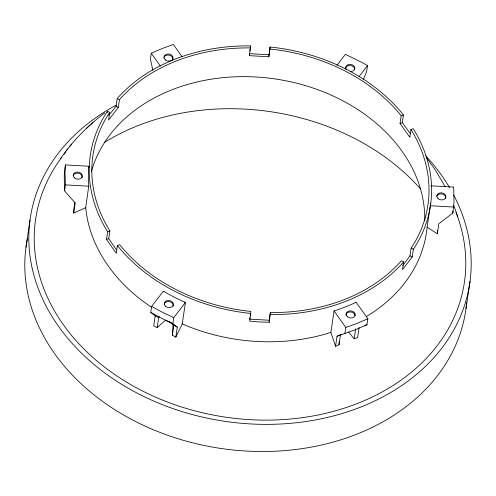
<?xml version="1.0" encoding="UTF-8"?>
<svg xmlns="http://www.w3.org/2000/svg" width="496" height="496" viewBox="0 0 496 496"><rect width="100%" height="100%" fill="white"/><g stroke="black" fill="none" stroke-linecap="round" stroke-linejoin="round"><path stroke-width="0.74" d="M430.503 203.1A171.914 133.412 8.4 0 1 430.348 205.09L427.112 227.174L437.323 233.839L437.336 230.597M73.718 213.075L75.206 203.025L64.579 190.848L64.244 175.534L65.435 164.92L88.858 166.253L88.79 166.885A171.914 133.412 8.4 0 0 88.815 185.578L85.721 207.675L73.718 213.075L73.737 209.833L74.865 202.188M184.698 302.138L185.436 302.448L182.268 323.907L175.813 337.15L172.385 335.271L173.017 324.068L169.229 322.102L165.435 320.211L157.213 327.552L153.748 325.928L155.217 315.853L150.759 312.381L151.64 306.416L163.333 291.202L164.002 291.605M355.465 302.56A171.914 133.412 8.4 0 1 334.794 310.732L334.044 310.936L330.875 332.394L335.563 346.276L339.028 344.788L339.221 341.508M65.435 164.92C64.195 173.557 66.303 182.305 64.579 190.848M437.323 233.839L438.811 223.795L452.823 213.026L452.953 211.036M452.823 213.026L454.014 202.405L453.679 187.091L431.012 185.802M427.112 227.174L426.665 231.173A171.914 133.418 8.4 0 1 366.581 316.374M335.563 346.276L337.032 336.22L341.843 334.192M25.984 247.244L29.996 220.106M88.635 167.791L88.858 166.253M107.266 112.629L107.477 111.222L109.721 112.363L108.574 120.094L118.302 107.44L119.443 99.708L120.54 98.444A169.322 131.403 8.4 0 1 248.477 47.901L250.492 47.938L250.492 45.911L248.291 45.874A171.914 133.418 8.4 0 0 118.395 97.191L117.199 98.568L116.058 106.299L108.872 115.295M410.341 133.684L402.293 122.648L403.434 114.917L402.237 113.404A171.914 133.418 8.4 0 0 272.174 47.238L269.979 47.021L269.979 49.048L272 49.247A169.322 131.403 8.4 0 1 400.092 114.409L401.196 115.797L400.055 123.535L409.814 137.299L410.955 129.568L413.199 128.681L414.197 130.274A171.914 133.418 8.4 0 1 414.365 247.752L413.366 249.228L412.226 256.965L402.498 269.619L403.639 261.888L401.394 260.741L400.297 262.006A169.322 131.403 8.4 0 1 272.366 312.548L270.351 312.517L269.21 322.276L259.464 321.954L249.724 321.16L250.858 311.401L248.843 311.203A169.322 131.403 8.4 0 1 120.751 246.041L119.648 244.652L117.409 245.539L116.262 253.27L106.504 239.5L107.644 231.768L106.64 230.175A171.914 133.418 8.4 0 1 106.479 112.697L107.477 111.222M116.399 249.724L108.742 238.619L109.883 230.882L108.965 229.425A169.322 131.403 8.4 0 1 108.804 113.714L109.721 112.363M182.057 56.749L173.364 44.491L162.111 48.546L151.286 53.208L150.406 59.179L152.892 70.389M157.213 327.552L158.683 317.62L159.489 316.746M175.813 337.15L177.314 327.1L172.862 323.628L173.743 317.657L185.436 302.448M172.385 335.271L173.848 325.333L169.217 321.575M249.761 50.834L249.972 49.426M250.282 47.318L250.492 45.911M269.979 49.048L268.838 56.78L249.352 55.67L250.492 47.938M268.838 56.78L269.979 47.021M249.928 317.731L249.717 319.133L269.21 320.249L270.351 312.517M250.238 315.617L250.443 314.216M336.982 65.267L345.396 54.318L362.489 62.732L367.499 65.559L366.618 71.529L363.258 79.875M339.028 344.788L340.492 334.856M337.032 336.22L344.9 333.455L345.78 327.484L334.044 310.936M359.104 327.503L357.604 337.571L354.175 338.805L355.638 328.867M344.9 333.455L356.147 329.4L366.972 324.731L367.852 318.761L356.116 302.213L355.452 302.541M402.789 265.521L409.981 255.824L411.122 248.087L412.04 246.735A169.322 131.403 8.4 0 0 411.878 131.031L410.955 129.568M466.004 308.574L470.016 281.437M60.431 158.776C72.528 141.155 87.68 125.693 104.799 112.927M359.079 76.514L367.499 65.559M65.825 151.28L67.785 148.856M69.657 146.5L71.585 144.119M403.639 261.888L402.442 263.258A171.914 133.418 8.4 0 1 272.546 314.576L270.351 314.538M92.969 122.431L86.261 128.52M367.852 318.761L357.033 323.429L345.78 327.484M107.644 231.768L109.883 230.882M401.196 115.797L403.434 114.917M106.504 239.5L108.742 238.619M400.055 123.535L402.293 122.648M364.827 325.488L366.972 324.731M330.875 332.394L326.201 333.833A171.914 133.418 8.4 0 1 186.942 325.878L182.268 323.907M65.46 184.878L88.889 186.217M430.28 205.716L453.704 207.055M268.838 54.758L249.345 53.642L249.352 55.67M250.864 313.429L248.663 313.212A171.914 133.418 8.4 0 1 118.606 247.051L117.409 245.539M173.743 317.657L162.477 312.319L151.64 306.416M172.862 323.628L161.597 318.283L150.759 312.381M117.199 98.568L119.443 99.708M411.122 248.087L413.366 249.228M116.058 106.299L118.302 107.44M409.981 255.824L412.226 256.965M173.848 325.333L177.314 327.1M155.217 315.853L158.683 317.62M348.688 332.227L354.175 338.805M426.61 157.778L435.426 170.159L445.098 186.62M151.286 53.208L160.413 66.08M453.735 205.344L457.858 216.789M85.721 207.675L86.174 211.724A171.914 133.418 8.4 0 0 151.156 307.012M269.21 320.249L269.21 322.276M91.431 171.368A169.322 131.403 8.4 0 1 275.565 79.007A169.322 131.403 8.4 0 1 424.756 220.9M453.691 195.071A222.14 172.391 8.4 0 1 352.898 409.994A222.14 172.391 8.4 0 1 63.432 332.959A222.14 172.391 8.4 0 1 116.076 105.22M425.735 155.818A222.14 172.391 8.4 0 1 449.457 187.482M104.699 142.278A216.504 168.02 8.4 0 1 420.267 188.678M457.622 216.789A216.709 168.175 8.4 0 1 224.874 417.062A216.709 168.175 8.4 0 1 61.616 157.486M63.959 154.423A216.709 168.175 8.4 0 1 65.894 152.012M456.01 212.455A216.709 168.175 8.4 0 1 457.362 216.064M163.94 57.468A4.569 3.546 8.4 0 1 169.508 55.267A4.569 3.546 8.4 0 1 172.732 59.811M466.37 305.586A222.14 172.391 8.4 0 1 219.282 448.217A222.14 172.391 8.4 0 1 27.485 238.347M466.674 302.591A222.14 172.391 8.4 0 1 466.531 304.085M73.216 175.516A4.569 3.546 8.4 0 1 78.783 173.315A4.569 3.546 8.4 0 1 82.001 177.859M184.723 302.089A171.914 133.337 8.4 0 1 164.033 291.567M164.133 304.86A4.569 3.546 8.4 0 1 169.272 301.624A4.569 3.546 8.4 0 1 173.073 306.292M345.935 315.245A4.569 3.546 8.4 0 1 350.48 311.947A4.569 3.546 8.4 0 1 355.031 315.766M436.815 196.286A4.569 3.546 8.4 0 1 442.382 194.085A4.569 3.546 8.4 0 1 445.606 198.629M346.363 69.496A4.569 3.546 8.4 0 1 348.738 64.505A4.569 3.546 8.4 0 1 354.776 67.574A4.569 3.546 8.4 0 1 350.306 71.498M345.594 68.764A4.569 3.546 8.4 0 1 350.133 65.466A4.569 3.546 8.4 0 1 354.683 69.285M165.286 59.886A4.569 3.546 8.4 0 0 172.893 58.726A4.569 3.546 8.4 0 0 167.313 54.052A4.569 3.546 8.4 0 0 165.286 59.886M74.555 177.934A4.569 3.546 8.4 0 0 82.162 176.774A4.569 3.546 8.4 0 0 76.589 172.1A4.569 3.546 8.4 0 0 74.555 177.934M165.627 306.367A4.569 3.546 8.4 0 0 173.234 305.207A4.569 3.546 8.4 0 0 167.66 300.533A4.569 3.546 8.4 0 0 165.627 306.367M347.429 316.752A4.569 3.546 8.4 0 0 355.037 315.592A4.569 3.546 8.4 0 0 349.463 310.911A4.569 3.546 8.4 0 0 347.429 316.752M438.16 198.704A4.569 3.546 8.4 0 0 445.768 197.544A4.569 3.546 8.4 0 0 440.188 192.863A4.569 3.546 8.4 0 0 438.16 198.704"/></g></svg>
